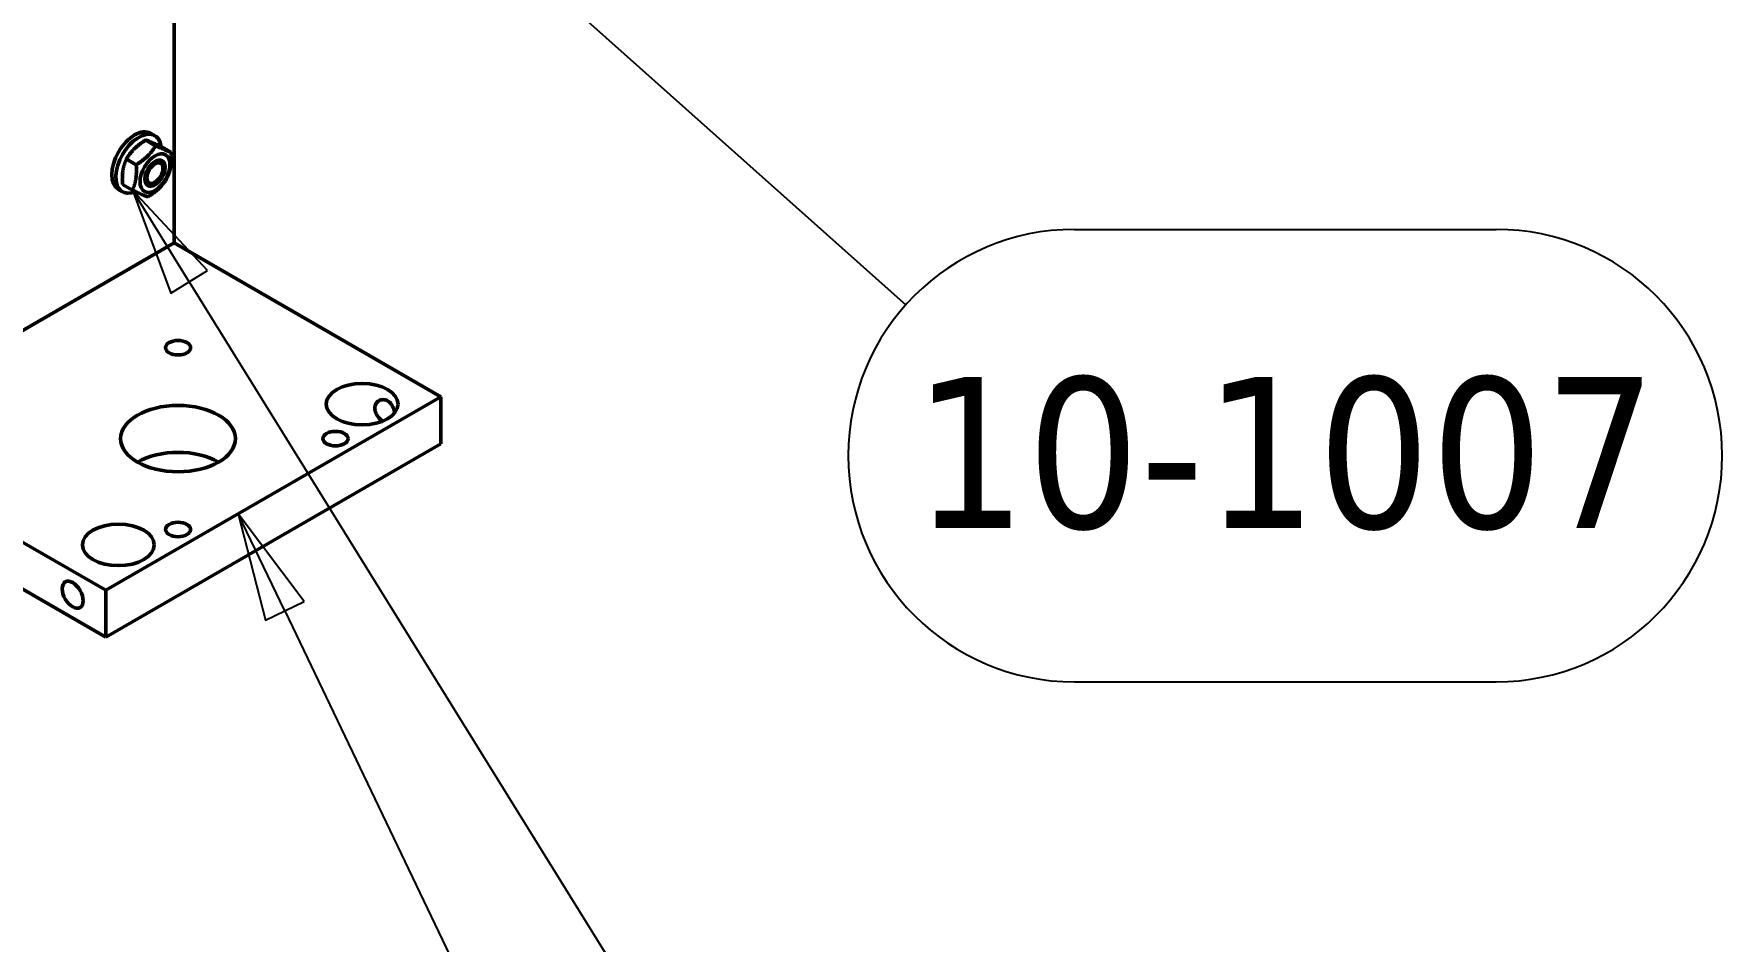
# Model space of a CAD drawing. Header units: millimetres. Extents: x -1492 to 2520, y -1551 to 1782.
# Drawn here: x 1545.7 to 1780.8, y 1148.5 to 1274.8 of the extents above; entities that cross this region are included whole.
import ezdxf

# ---------------------------------------------------------------- set-up
doc = ezdxf.new("R2010")
doc.units = ezdxf.units.MM
doc.header["$LTSCALE"] = 6
doc.layers.add('Symbol (ISO)', color=7, linetype='Continuous', lineweight=25)
doc.layers.add('Visible (ISO)', color=7, linetype='Continuous', lineweight=50)
doc.styles.add('Note Text (ISO)', font='tahoma.ttf')

# ---------------------------------------------------------------- blocks, each defined once
blk = doc.blocks.new('Balloon8')
at = {"layer": 'Symbol (ISO)'}
for p, q in [((263.445, 199.08), (262.364, 201.334)), ((263.896, 199.296), (262.364, 201.334)), ((262.364, 201.334), (262.994, 198.863)), ((262.994, 198.863), (263.896, 199.296)), ((263.445, 199.08), (267.871, 189.844)), ((270.131, 190.378), (270.292, 190.378)), ((270.131, 179.878), (270.292, 179.878))]:
    blk.add_line(p, q, dxfattribs=at)
at = {"layer": 'Symbol (ISO)', "flags": 128}
blk.add_lwpolyline([(263.896, 199.296), (262.364, 201.334), (262.994, 198.863), (263.896, 199.296)], dxfattribs=at)
at = {"layer": 'Symbol (ISO)'}
for centre, start, end in [((270.131, 185.128), 90, 270), ((270.292, 185.128), 270, 90)]:
    blk.add_arc(centre, 5.25, start, end, dxfattribs=at)
blk.add_solid([(263.896, 199.296), (262.364, 201.334), (262.994, 198.863), (263.896, 199.296)], dxfattribs=at)
at = {"layer": 'Symbol (ISO)', "insert": (270.211, 185.165), "char_height": 3.5, "attachment_point": 5, "style": 'Note Text (ISO)'}
blk.add_mtext('027', dxfattribs=at)
blk = doc.blocks.new('Balloon10')
at = {"layer": 'Symbol (ISO)'}
for p, q in [((242.358, 208.822), (241.999, 206.298)), ((242.498, 206.326), (242.358, 208.822)), ((242.997, 206.354), (242.358, 208.822)), ((241.999, 206.298), (242.997, 206.354)), ((242.498, 206.326), (243.833, 182.485)), ((244.125, 182.51), (253.911, 182.51)), ((244.125, 172.01), (253.911, 172.01))]:
    blk.add_line(p, q, dxfattribs=at)
at = {"layer": 'Symbol (ISO)', "flags": 128}
blk.add_lwpolyline([(242.997, 206.354), (242.358, 208.822), (241.999, 206.298), (242.997, 206.354)], dxfattribs=at)
at = {"layer": 'Symbol (ISO)'}
for centre, start, end in [((244.125, 177.26), 90, 270), ((253.911, 177.26), 270, 90)]:
    blk.add_arc(centre, 5.25, start, end, dxfattribs=at)
blk.add_solid([(242.997, 206.354), (242.358, 208.822), (241.999, 206.298), (242.997, 206.354)], dxfattribs=at)
at = {"layer": 'Symbol (ISO)', "insert": (249.018, 177.297), "char_height": 3.5, "attachment_point": 5, "style": 'Note Text (ISO)'}
blk.add_mtext('10-1015', dxfattribs=at)
blk = doc.blocks.new('Balloon16')
at = {"layer": 'Symbol (ISO)'}
for p, q in [((268.336, 214.686), (266.472, 216.351)), ((268.669, 215.059), (266.472, 216.351)), ((266.472, 216.351), (268.003, 214.313)), ((268.003, 214.313), (268.669, 215.059)), ((268.336, 214.686), (277.865, 206.174)), ((281.772, 207.934), (291.558, 207.934)), ((281.772, 197.434), (291.558, 197.434))]:
    blk.add_line(p, q, dxfattribs=at)
at = {"layer": 'Symbol (ISO)', "flags": 128}
blk.add_lwpolyline([(268.669, 215.059), (266.472, 216.351), (268.003, 214.313), (268.669, 215.059)], dxfattribs=at)
at = {"layer": 'Symbol (ISO)'}
for centre, start, end in [((281.772, 202.684), 90, 270), ((291.558, 202.684), 270, 90)]:
    blk.add_arc(centre, 5.25, start, end, dxfattribs=at)
blk.add_solid([(268.669, 215.059), (266.472, 216.351), (268.003, 214.313), (268.669, 215.059)], dxfattribs=at)
at = {"layer": 'Symbol (ISO)', "insert": (286.665, 202.721), "char_height": 3.5, "attachment_point": 5, "style": 'Note Text (ISO)'}
blk.add_mtext('10-1007', dxfattribs=at)
blk = doc.blocks.new('Balloon24')
at = {"layer": 'Symbol (ISO)'}
for p, q in [((261.224, 206.718), (259.907, 208.843)), ((261.649, 206.982), (259.907, 208.843)), ((259.907, 208.843), (260.799, 206.455)), ((260.799, 206.455), (261.649, 206.982)), ((261.224, 206.718), (271.449, 190.232))]:
    blk.add_line(p, q, dxfattribs=at)
at = {"layer": 'Symbol (ISO)', "flags": 128}
blk.add_lwpolyline([(261.649, 206.982), (259.907, 208.843), (260.799, 206.455), (261.649, 206.982)], dxfattribs=at)
at = {"layer": 'Symbol (ISO)'}
blk.add_solid([(261.649, 206.982), (259.907, 208.843), (260.799, 206.455), (261.649, 206.982)], dxfattribs=at)

msp = doc.modelspace()

# ---------------------------------------------------------------- linework, layer by layer
at = {"layer": 'Visible (ISO)'}
for p, q in [((1565.27, 1323.7), (1565.27, 1245.72)), ((1562.01, 1260.97), (1562.57, 1260.64)), ((1561.31, 1260.04), (1562.68, 1259.25)), ((1563.47, 1259.13), (1564.84, 1258.34)), ((1558.61, 1257.4), (1559.98, 1256.61)), ((1563.7, 1256.08), (1563.7, 1256.21)), ((1558.07, 1253.85), (1559.44, 1253.06)), ((1562.58, 1254.16), (1562.47, 1254.09)), ((1557.51, 1253.18), (1558.07, 1252.85)), ((1565.27, 1245.72), (1518.6, 1218.78)), ((1565.27, 1245.72), (1602.4, 1224.29)), ((1555.73, 1197.35), (1493.85, 1233.07)), ((1555.73, 1190.81), (1493.85, 1226.54)), ((1602.4, 1224.29), (1555.73, 1197.35)), ((1602.4, 1224.29), (1602.4, 1217.76)), ((1602.4, 1217.76), (1555.73, 1190.81)), ((1555.73, 1197.35), (1555.73, 1190.81))]:
    msp.add_line(p, q, dxfattribs=at)
for centre, major_axis, start_param, end_param in [((1559.76, 1257.07), (-2.25, -3.9), 3.141593, 6.283185), ((1560.32, 1256.75), (-2.25, -3.9), 2.511407, 6.929902), ((1565.8, 1211.94), (-8, 0), 3.926991, 5.497787)]:
    msp.add_ellipse(centre, major_axis=major_axis, ratio=0.57735, start_param=start_param, end_param=end_param, dxfattribs=at)
for centre, major_axis in [((1562.59, 1255.44), (-1.48, -2.55)), ((1562.59, 1255.44), (-1, -1.73)), ((1562.59, 1255.44), (-0.79, -1.36)), ((1565.8, 1231.13), (1.75, 0)), ((1591.44, 1223.27), (5, 0)), ((1565.8, 1218.47), (8, 0)), ((1587.72, 1218.47), (1.75, 0)), ((1557.49, 1203.67), (5, 0)), ((1565.8, 1205.82), (1.75, 0)), ((1551.13, 1196.73), (-1.03, 1.79))]:
    msp.add_ellipse(centre, major_axis=major_axis, ratio=0.57735, dxfattribs=at)
for points in [[(1561.31, 1260.04), (1559.55, 1258.96), (1558.61, 1257.4)], [(1559.98, 1256.61), (1561.74, 1257.69), (1562.68, 1259.25)], [(1563.47, 1259.13), (1561.98, 1259.82), (1561.31, 1260.04)], [(1562.68, 1259.25), (1564.17, 1258.55), (1564.84, 1258.34)], [(1564.84, 1258.34), (1564.98, 1256.32), (1564.3, 1254.78)], [(1558.61, 1257.4), (1557.93, 1255.86), (1558.07, 1253.85)], [(1559.44, 1253.06), (1560.12, 1254.6), (1559.98, 1256.61)], [(1564.3, 1254.78), (1563.36, 1253.23), (1561.6, 1252.15)], [(1561.6, 1252.15), (1560.93, 1252.36), (1559.44, 1253.06)]]:
    msp.add_rational_spline(points, [1, 1.15470053838, 1], degree=2, dxfattribs=at)
for points, knots in [([(1593.19, 1222.71), (1593.19, 1222.92), (1593.25, 1223.14), (1593.46, 1223.5), (1593.61, 1223.65), (1593.95, 1223.84), (1594.15, 1223.9), (1594.57, 1223.9), (1594.78, 1223.84), (1595.16, 1223.63), (1595.34, 1223.46), (1595.64, 1223.05), (1595.76, 1222.8), (1595.9, 1222.4), (1595.95, 1222.24), (1595.99, 1222.08)], [0, 0, 0, 0, 0.0789464, 0.0789464, 0.1578927, 0.1578927, 0.2367469, 0.2367469, 0.3156011, 0.3156011, 0.3944553, 0.3944553, 0.4733095, 0.4733095, 0.5213261, 0.5213261, 0.5213261, 0.5213261]), ([(1594.25, 1220.88), (1594.08, 1221.03), (1593.92, 1221.2), (1593.61, 1221.56), (1593.46, 1221.79), (1593.25, 1222.25), (1593.19, 1222.49), (1593.19, 1222.71)], [1.0400868, 1.0400868, 1.0400868, 1.0400868, 1.1045116, 1.1045116, 1.183458, 1.183458, 1.2624043, 1.2624043, 1.2624043, 1.2624043])]:
    msp.add_open_spline(points, degree=3, knots=knots, dxfattribs=at)

# ---------------------------------------------------------------- block references
at = {"layer": 'Symbol (ISO)', "xscale": 6, "yscale": 6, "zscale": 6}
for name in ['Balloon16', 'Balloon10', 'Balloon24', 'Balloon8']:
    msp.add_blockref(name, (0, 0), dxfattribs=at)

doc.saveas('drawing.dxf')
